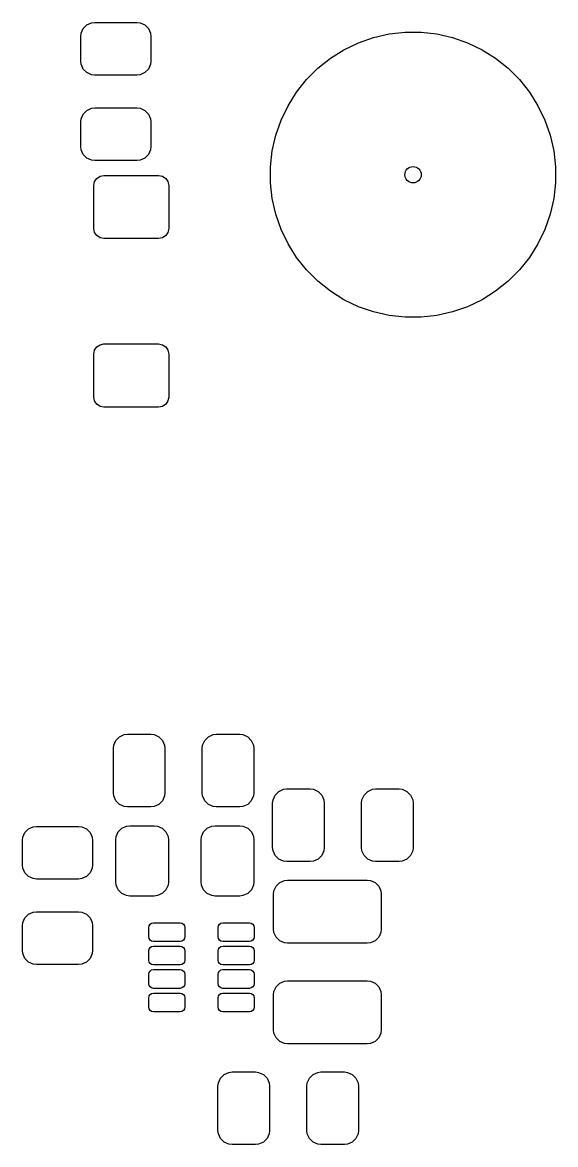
# Model space of a CAD drawing. Extents: x 0.24 to 2.94, y 0.23 to 2.13.
# Drawn here: x 2.471 to 2.92, y 1.184 to 2.128 of the extents above; entities that cross this region are included whole.
import ezdxf

# ---------------------------------------------------------------- set-up
doc = ezdxf.new("R2010")
doc.units = 0
doc.header["$MEASUREMENT"] = 0
doc.layers.add('BLACK', color=7, linetype='CONTINUOUS')

msp = doc.modelspace()

# ---------------------------------------------------------------- linework, layer by layer
at = {"layer": 'BLACK', "linetype": 'CONTINUOUS'}
for p, q in [((2.52254, 2.12293), (2.52561, 2.126)), ((2.52561, 2.126), (2.52958, 2.12776)), ((2.52958, 2.12776), (2.53228, 2.12807)), ((2.53228, 2.12807), (2.56772, 2.12807)), ((2.56772, 2.12807), (2.57042, 2.12776)), ((2.57042, 2.12776), (2.57439, 2.126)), ((2.57439, 2.126), (2.57746, 2.12293)), ((2.52047, 2.11626), (2.52079, 2.11896)), ((2.52047, 2.09559), (2.52047, 2.11626)), ((2.52079, 2.11896), (2.52254, 2.12293)), ((2.57746, 2.12293), (2.57921, 2.11896)), ((2.57921, 2.11896), (2.57953, 2.11626)), ((2.57953, 2.11626), (2.57953, 2.09559)), ((2.75405, 2.11094), (2.76676, 2.11539)), ((2.76676, 2.11539), (2.77989, 2.11838)), ((2.77989, 2.11838), (2.79327, 2.11989)), ((2.79327, 2.11989), (2.80673, 2.11989)), ((2.80673, 2.11989), (2.82011, 2.11838)), ((2.82011, 2.11838), (2.83324, 2.11539)), ((2.83324, 2.11539), (2.84595, 2.11094)), ((2.73051, 2.09793), (2.74192, 2.1051)), ((2.74192, 2.1051), (2.75405, 2.11094)), ((2.84595, 2.11094), (2.85808, 2.1051)), ((2.85808, 2.1051), (2.86949, 2.09793)), ((2.52079, 2.09289), (2.52047, 2.09559)), ((2.57953, 2.09559), (2.57921, 2.09289)), ((2.71999, 2.08954), (2.73051, 2.09793)), ((2.86949, 2.09793), (2.88001, 2.08954)), ((2.52254, 2.08892), (2.52079, 2.09289)), ((2.52561, 2.08585), (2.52254, 2.08892)), ((2.52958, 2.08409), (2.52561, 2.08585)), ((2.57439, 2.08585), (2.57042, 2.08409)), ((2.57746, 2.08892), (2.57439, 2.08585)), ((2.57921, 2.09289), (2.57746, 2.08892)), ((2.71046, 2.08001), (2.71999, 2.08954)), ((2.88001, 2.08954), (2.88954, 2.08001)), ((2.53228, 2.08378), (2.52958, 2.08409)), ((2.56772, 2.08378), (2.53228, 2.08378)), ((2.57042, 2.08409), (2.56772, 2.08378)), ((2.70207, 2.06949), (2.71046, 2.08001)), ((2.88954, 2.08001), (2.89793, 2.06949)), ((2.6949, 2.05808), (2.70207, 2.06949)), ((2.89793, 2.06949), (2.9051, 2.05808)), ((2.68906, 2.04595), (2.6949, 2.05808)), ((2.9051, 2.05808), (2.91094, 2.04595)), ((2.52079, 2.04711), (2.52254, 2.05108)), ((2.52254, 2.05108), (2.52561, 2.05415)), ((2.52561, 2.05415), (2.52958, 2.05591)), ((2.52958, 2.05591), (2.53228, 2.05622)), ((2.53228, 2.05622), (2.56772, 2.05622)), ((2.56772, 2.05622), (2.57042, 2.05591)), ((2.57042, 2.05591), (2.57439, 2.05415)), ((2.57439, 2.05415), (2.57746, 2.05108)), ((2.57746, 2.05108), (2.57921, 2.04711)), ((2.52047, 2.04441), (2.52079, 2.04711)), ((2.52047, 2.02374), (2.52047, 2.04441)), ((2.57921, 2.04711), (2.57953, 2.04441)), ((2.57953, 2.04441), (2.57953, 2.02374)), ((2.68461, 2.03324), (2.68906, 2.04595)), ((2.91094, 2.04595), (2.91539, 2.03324)), ((2.68162, 2.02011), (2.68461, 2.03324)), ((2.91539, 2.03324), (2.91838, 2.02011)), ((2.52079, 2.02104), (2.52047, 2.02374)), ((2.52254, 2.01707), (2.52079, 2.02104)), ((2.57921, 2.02104), (2.57746, 2.01707)), ((2.57953, 2.02374), (2.57921, 2.02104)), ((2.68011, 2.00673), (2.68162, 2.02011)), ((2.91838, 2.02011), (2.91989, 2.00673)), ((2.52561, 2.014), (2.52254, 2.01707)), ((2.52958, 2.01224), (2.52561, 2.014)), ((2.53228, 2.01193), (2.52958, 2.01224)), ((2.56772, 2.01193), (2.53228, 2.01193)), ((2.57042, 2.01224), (2.56772, 2.01193)), ((2.57439, 2.014), (2.57042, 2.01224)), ((2.57746, 2.01707), (2.57439, 2.014)), ((2.68011, 1.99327), (2.68011, 2.00673)), ((2.91989, 2.00673), (2.91989, 1.99327)), ((2.5315, 1.99091), (2.53215, 1.99418)), ((2.53215, 1.99418), (2.534, 1.99694)), ((2.534, 1.99694), (2.53677, 1.99879)), ((2.53677, 1.99879), (2.54003, 1.99944)), ((2.54003, 1.99944), (2.58597, 1.99944)), ((2.58597, 1.99944), (2.58923, 1.99879)), ((2.58923, 1.99879), (2.592, 1.99694)), ((2.592, 1.99694), (2.59385, 1.99418)), ((2.59385, 1.99418), (2.5945, 1.99091)), ((2.68162, 1.97989), (2.68011, 1.99327)), ((2.91989, 1.99327), (2.91838, 1.97989)), ((2.5315, 1.95482), (2.5315, 1.99091)), ((2.5945, 1.99091), (2.5945, 1.95482)), ((2.68461, 1.96676), (2.68162, 1.97989)), ((2.91838, 1.97989), (2.91539, 1.96676)), ((2.68906, 1.95405), (2.68461, 1.96676)), ((2.91539, 1.96676), (2.91094, 1.95405)), ((2.53215, 1.95156), (2.5315, 1.95482)), ((2.5945, 1.95482), (2.59385, 1.95156)), ((2.6949, 1.94192), (2.68906, 1.95405)), ((2.91094, 1.95405), (2.9051, 1.94192)), ((2.534, 1.94879), (2.53215, 1.95156)), ((2.53677, 1.94694), (2.534, 1.94879)), ((2.54003, 1.94629), (2.53677, 1.94694)), ((2.58597, 1.94629), (2.54003, 1.94629)), ((2.58923, 1.94694), (2.58597, 1.94629)), ((2.592, 1.94879), (2.58923, 1.94694)), ((2.59385, 1.95156), (2.592, 1.94879)), ((2.70207, 1.93051), (2.6949, 1.94192)), ((2.9051, 1.94192), (2.89793, 1.93051)), ((2.71046, 1.91999), (2.70207, 1.93051)), ((2.89793, 1.93051), (2.88954, 1.91999)), ((2.71999, 1.91046), (2.71046, 1.91999)), ((2.88954, 1.91999), (2.88001, 1.91046)), ((2.73051, 1.90207), (2.71999, 1.91046)), ((2.88001, 1.91046), (2.86949, 1.90207)), ((2.74192, 1.8949), (2.73051, 1.90207)), ((2.86949, 1.90207), (2.85808, 1.8949)), ((2.75405, 1.88906), (2.74192, 1.8949)), ((2.76676, 1.88461), (2.75405, 1.88906)), ((2.84595, 1.88906), (2.83324, 1.88461)), ((2.85808, 1.8949), (2.84595, 1.88906)), ((2.77989, 1.88162), (2.76676, 1.88461)), ((2.79327, 1.88011), (2.77989, 1.88162)), ((2.80673, 1.88011), (2.79327, 1.88011)), ((2.82011, 1.88162), (2.80673, 1.88011)), ((2.83324, 1.88461), (2.82011, 1.88162)), ((2.5315, 1.84918), (2.53215, 1.85244)), ((2.53215, 1.85244), (2.534, 1.85521)), ((2.534, 1.85521), (2.53677, 1.85706)), ((2.53677, 1.85706), (2.54003, 1.85771)), ((2.54003, 1.85771), (2.58597, 1.85771)), ((2.58597, 1.85771), (2.58923, 1.85706)), ((2.58923, 1.85706), (2.592, 1.85521)), ((2.592, 1.85521), (2.59385, 1.85244)), ((2.59385, 1.85244), (2.5945, 1.84918)), ((2.5315, 1.81309), (2.5315, 1.84918)), ((2.5945, 1.84918), (2.5945, 1.81309)), ((2.53215, 1.80982), (2.5315, 1.81309)), ((2.5945, 1.81309), (2.59385, 1.80982)), ((2.534, 1.80706), (2.53215, 1.80982)), ((2.53677, 1.80521), (2.534, 1.80706)), ((2.54003, 1.80456), (2.53677, 1.80521)), ((2.58597, 1.80456), (2.54003, 1.80456)), ((2.58923, 1.80521), (2.58597, 1.80456)), ((2.592, 1.80706), (2.58923, 1.80521)), ((2.59385, 1.80982), (2.592, 1.80706)), ((2.55308, 1.52744), (2.55705, 1.5292)), ((2.55705, 1.5292), (2.55976, 1.52951)), ((2.55976, 1.52951), (2.57944, 1.52951)), ((2.57944, 1.52951), (2.58215, 1.5292)), ((2.58215, 1.5292), (2.58612, 1.52744)), ((2.62788, 1.52744), (2.63185, 1.5292)), ((2.63185, 1.5292), (2.63456, 1.52951)), ((2.63456, 1.52951), (2.65424, 1.52951)), ((2.65424, 1.52951), (2.65695, 1.5292)), ((2.65695, 1.5292), (2.66092, 1.52744)), ((2.54794, 1.5177), (2.54826, 1.5204)), ((2.54826, 1.5204), (2.55001, 1.52438)), ((2.55001, 1.52438), (2.55308, 1.52744)), ((2.58612, 1.52744), (2.58919, 1.52438)), ((2.58919, 1.52438), (2.59094, 1.5204)), ((2.59094, 1.5204), (2.59125, 1.5177)), ((2.62275, 1.5177), (2.62306, 1.5204)), ((2.62306, 1.5204), (2.62481, 1.52438)), ((2.62481, 1.52438), (2.62788, 1.52744)), ((2.66092, 1.52744), (2.66399, 1.52438)), ((2.66399, 1.52438), (2.66574, 1.5204)), ((2.66574, 1.5204), (2.66606, 1.5177)), ((2.54794, 1.4803), (2.54794, 1.5177)), ((2.59125, 1.5177), (2.59125, 1.4803)), ((2.62275, 1.4803), (2.62275, 1.5177)), ((2.66606, 1.5177), (2.66606, 1.4803)), ((2.68401, 1.47838), (2.68708, 1.48144)), ((2.68708, 1.48144), (2.69105, 1.4832)), ((2.69105, 1.4832), (2.69376, 1.48351)), ((2.69376, 1.48351), (2.71344, 1.48351)), ((2.71344, 1.48351), (2.71615, 1.4832)), ((2.71615, 1.4832), (2.72012, 1.48144)), ((2.72012, 1.48144), (2.72318, 1.47838)), ((2.75881, 1.47838), (2.76188, 1.48144)), ((2.76188, 1.48144), (2.76585, 1.4832)), ((2.76585, 1.4832), (2.76856, 1.48351)), ((2.76856, 1.48351), (2.78824, 1.48351)), ((2.78824, 1.48351), (2.79095, 1.4832)), ((2.79095, 1.4832), (2.79492, 1.48144)), ((2.79492, 1.48144), (2.79799, 1.47838)), ((2.54826, 1.4776), (2.54794, 1.4803)), ((2.55001, 1.47362), (2.54826, 1.4776)), ((2.55308, 1.47056), (2.55001, 1.47362)), ((2.58919, 1.47362), (2.58612, 1.47056)), ((2.59094, 1.4776), (2.58919, 1.47362)), ((2.59125, 1.4803), (2.59094, 1.4776)), ((2.62306, 1.4776), (2.62275, 1.4803)), ((2.62481, 1.47362), (2.62306, 1.4776)), ((2.62788, 1.47056), (2.62481, 1.47362)), ((2.66399, 1.47362), (2.66092, 1.47056)), ((2.66574, 1.4776), (2.66399, 1.47362)), ((2.66606, 1.4803), (2.66574, 1.4776)), ((2.68194, 1.4717), (2.68226, 1.4744)), ((2.68226, 1.4744), (2.68401, 1.47838)), ((2.72318, 1.47838), (2.72494, 1.4744)), ((2.72494, 1.4744), (2.72525, 1.4717)), ((2.75675, 1.4717), (2.75706, 1.4744)), ((2.75706, 1.4744), (2.75881, 1.47838)), ((2.79799, 1.47838), (2.79974, 1.4744)), ((2.79974, 1.4744), (2.80006, 1.4717)), ((2.55705, 1.4688), (2.55308, 1.47056)), ((2.55976, 1.46849), (2.55705, 1.4688)), ((2.57944, 1.46849), (2.55976, 1.46849)), ((2.58215, 1.4688), (2.57944, 1.46849)), ((2.58612, 1.47056), (2.58215, 1.4688)), ((2.63185, 1.4688), (2.62788, 1.47056)), ((2.63456, 1.46849), (2.63185, 1.4688)), ((2.65424, 1.46849), (2.63456, 1.46849)), ((2.65695, 1.4688), (2.65424, 1.46849)), ((2.66092, 1.47056), (2.65695, 1.4688)), ((2.68194, 1.4343), (2.68194, 1.4717)), ((2.72525, 1.4717), (2.72525, 1.4343)), ((2.75675, 1.4343), (2.75675, 1.4717)), ((2.80006, 1.4717), (2.80006, 1.4343)), ((2.47179, 1.44296), (2.47354, 1.44693)), ((2.47354, 1.44693), (2.47661, 1.45)), ((2.47661, 1.45), (2.48058, 1.45176)), ((2.48058, 1.45176), (2.48328, 1.45207)), ((2.48328, 1.45207), (2.51872, 1.45207)), ((2.51872, 1.45207), (2.52142, 1.45176)), ((2.52142, 1.45176), (2.52539, 1.45)), ((2.52539, 1.45), (2.52846, 1.44693)), ((2.52846, 1.44693), (2.53021, 1.44296)), ((2.55024, 1.44342), (2.552, 1.44739)), ((2.552, 1.44739), (2.55507, 1.45046)), ((2.55507, 1.45046), (2.55904, 1.45221)), ((2.55904, 1.45221), (2.56174, 1.45253)), ((2.56174, 1.45253), (2.58241, 1.45253)), ((2.58241, 1.45253), (2.58511, 1.45221)), ((2.58511, 1.45221), (2.58908, 1.45046)), ((2.58908, 1.45046), (2.59215, 1.44739)), ((2.59215, 1.44739), (2.59391, 1.44342)), ((2.62209, 1.44342), (2.62385, 1.44739)), ((2.62385, 1.44739), (2.62692, 1.45046)), ((2.62692, 1.45046), (2.63089, 1.45221)), ((2.63089, 1.45221), (2.63359, 1.45253)), ((2.63359, 1.45253), (2.65426, 1.45253)), ((2.65426, 1.45253), (2.65696, 1.45221)), ((2.65696, 1.45221), (2.66093, 1.45046)), ((2.66093, 1.45046), (2.664, 1.44739)), ((2.664, 1.44739), (2.66576, 1.44342)), ((2.47147, 1.44026), (2.47179, 1.44296)), ((2.47147, 1.41959), (2.47147, 1.44026)), ((2.53021, 1.44296), (2.53053, 1.44026)), ((2.53053, 1.44026), (2.53053, 1.41959)), ((2.54993, 1.44072), (2.55024, 1.44342)), ((2.54993, 1.40528), (2.54993, 1.44072)), ((2.59391, 1.44342), (2.59422, 1.44072)), ((2.59422, 1.44072), (2.59422, 1.40528)), ((2.62178, 1.44072), (2.62209, 1.44342)), ((2.62178, 1.40528), (2.62178, 1.44072)), ((2.66576, 1.44342), (2.66607, 1.44072)), ((2.66607, 1.44072), (2.66607, 1.40528)), ((2.68226, 1.4316), (2.68194, 1.4343)), ((2.72525, 1.4343), (2.72494, 1.4316)), ((2.75706, 1.4316), (2.75675, 1.4343)), ((2.80006, 1.4343), (2.79974, 1.4316)), ((2.68401, 1.42762), (2.68226, 1.4316)), ((2.68708, 1.42456), (2.68401, 1.42762)), ((2.72318, 1.42762), (2.72012, 1.42456)), ((2.72494, 1.4316), (2.72318, 1.42762)), ((2.75881, 1.42762), (2.75706, 1.4316)), ((2.76188, 1.42456), (2.75881, 1.42762)), ((2.79799, 1.42762), (2.79492, 1.42456)), ((2.79974, 1.4316), (2.79799, 1.42762)), ((2.47179, 1.41689), (2.47147, 1.41959)), ((2.47354, 1.41292), (2.47179, 1.41689)), ((2.53021, 1.41689), (2.52846, 1.41292)), ((2.53053, 1.41959), (2.53021, 1.41689)), ((2.69105, 1.4228), (2.68708, 1.42456)), ((2.69376, 1.42249), (2.69105, 1.4228)), ((2.71344, 1.42249), (2.69376, 1.42249)), ((2.71615, 1.4228), (2.71344, 1.42249)), ((2.72012, 1.42456), (2.71615, 1.4228)), ((2.76585, 1.4228), (2.76188, 1.42456)), ((2.76856, 1.42249), (2.76585, 1.4228)), ((2.78824, 1.42249), (2.76856, 1.42249)), ((2.79095, 1.4228), (2.78824, 1.42249)), ((2.79492, 1.42456), (2.79095, 1.4228)), ((2.47661, 1.40985), (2.47354, 1.41292)), ((2.48058, 1.40809), (2.47661, 1.40985)), ((2.48328, 1.40778), (2.48058, 1.40809)), ((2.51872, 1.40778), (2.48328, 1.40778)), ((2.52142, 1.40809), (2.51872, 1.40778)), ((2.52539, 1.40985), (2.52142, 1.40809)), ((2.52846, 1.41292), (2.52539, 1.40985)), ((2.68786, 1.40483), (2.69183, 1.40658)), ((2.69183, 1.40658), (2.69454, 1.4069)), ((2.69454, 1.4069), (2.76146, 1.4069)), ((2.76146, 1.4069), (2.76417, 1.40658)), ((2.76417, 1.40658), (2.76814, 1.40483)), ((2.55024, 1.40258), (2.54993, 1.40528)), ((2.552, 1.39861), (2.55024, 1.40258)), ((2.55507, 1.39554), (2.552, 1.39861)), ((2.59215, 1.39861), (2.58908, 1.39554)), ((2.59391, 1.40258), (2.59215, 1.39861)), ((2.59422, 1.40528), (2.59391, 1.40258)), ((2.62209, 1.40258), (2.62178, 1.40528)), ((2.62385, 1.39861), (2.62209, 1.40258)), ((2.62692, 1.39554), (2.62385, 1.39861)), ((2.664, 1.39861), (2.66093, 1.39554)), ((2.66576, 1.40258), (2.664, 1.39861)), ((2.66607, 1.40528), (2.66576, 1.40258)), ((2.68272, 1.39509), (2.68304, 1.39779)), ((2.68304, 1.39779), (2.68479, 1.40176)), ((2.68479, 1.40176), (2.68786, 1.40483)), ((2.76814, 1.40483), (2.77121, 1.40176)), ((2.77121, 1.40176), (2.77296, 1.39779)), ((2.77296, 1.39779), (2.77328, 1.39509)), ((2.55904, 1.39379), (2.55507, 1.39554)), ((2.56174, 1.39347), (2.55904, 1.39379)), ((2.58241, 1.39347), (2.56174, 1.39347)), ((2.58511, 1.39379), (2.58241, 1.39347)), ((2.58908, 1.39554), (2.58511, 1.39379)), ((2.63089, 1.39379), (2.62692, 1.39554)), ((2.63359, 1.39347), (2.63089, 1.39379)), ((2.65426, 1.39347), (2.63359, 1.39347)), ((2.65696, 1.39379), (2.65426, 1.39347)), ((2.66093, 1.39554), (2.65696, 1.39379)), ((2.68272, 1.36556), (2.68272, 1.39509)), ((2.77328, 1.39509), (2.77328, 1.36556)), ((2.47354, 1.37508), (2.47661, 1.37815)), ((2.47661, 1.37815), (2.48058, 1.37991)), ((2.48058, 1.37991), (2.48328, 1.38022)), ((2.48328, 1.38022), (2.51872, 1.38022)), ((2.51872, 1.38022), (2.52142, 1.37991)), ((2.52142, 1.37991), (2.52539, 1.37815)), ((2.52539, 1.37815), (2.52846, 1.37508)), ((2.47147, 1.36841), (2.47179, 1.37111)), ((2.47147, 1.34774), (2.47147, 1.36841)), ((2.47179, 1.37111), (2.47354, 1.37508)), ((2.52846, 1.37508), (2.53021, 1.37111)), ((2.53021, 1.37111), (2.53053, 1.36841)), ((2.53053, 1.36841), (2.53053, 1.34774)), ((2.57771, 1.36702), (2.57801, 1.36853)), ((2.57801, 1.36853), (2.57886, 1.3698)), ((2.57886, 1.3698), (2.58014, 1.37066)), ((2.58014, 1.37066), (2.58165, 1.37096)), ((2.58165, 1.37096), (2.60409, 1.37096)), ((2.60409, 1.37096), (2.60559, 1.37066)), ((2.60559, 1.37066), (2.60687, 1.3698)), ((2.60687, 1.3698), (2.60772, 1.36853)), ((2.60772, 1.36853), (2.60802, 1.36702)), ((2.63598, 1.36702), (2.63628, 1.36853)), ((2.63628, 1.36853), (2.63713, 1.3698)), ((2.63713, 1.3698), (2.63841, 1.37066)), ((2.63841, 1.37066), (2.63991, 1.37096)), ((2.63991, 1.37096), (2.66235, 1.37096)), ((2.66235, 1.37096), (2.66386, 1.37066)), ((2.66386, 1.37066), (2.66514, 1.3698)), ((2.66514, 1.3698), (2.66599, 1.36853)), ((2.66599, 1.36853), (2.66629, 1.36702)), ((2.57771, 1.35915), (2.57771, 1.36702)), ((2.57801, 1.35764), (2.57771, 1.35915)), ((2.60802, 1.35915), (2.60772, 1.35764)), ((2.60802, 1.36702), (2.60802, 1.35915)), ((2.63598, 1.35915), (2.63598, 1.36702)), ((2.63628, 1.35764), (2.63598, 1.35915)), ((2.66629, 1.35915), (2.66599, 1.35764)), ((2.66629, 1.36702), (2.66629, 1.35915)), ((2.68304, 1.36285), (2.68272, 1.36556)), ((2.68479, 1.35888), (2.68304, 1.36285)), ((2.68786, 1.35581), (2.68479, 1.35888)), ((2.77121, 1.35888), (2.76814, 1.35581)), ((2.77296, 1.36285), (2.77121, 1.35888)), ((2.77328, 1.36556), (2.77296, 1.36285)), ((2.57886, 1.35636), (2.57801, 1.35764)), ((2.57801, 1.34884), (2.57886, 1.35012)), ((2.58014, 1.35551), (2.57886, 1.35636)), ((2.57886, 1.35012), (2.58014, 1.35097)), ((2.58165, 1.35521), (2.58014, 1.35551)), ((2.58014, 1.35097), (2.58165, 1.35127)), ((2.60409, 1.35521), (2.58165, 1.35521)), ((2.58165, 1.35127), (2.60409, 1.35127)), ((2.60559, 1.35551), (2.60409, 1.35521)), ((2.60409, 1.35127), (2.60559, 1.35097)), ((2.60687, 1.35636), (2.60559, 1.35551)), ((2.60559, 1.35097), (2.60687, 1.35012)), ((2.60772, 1.35764), (2.60687, 1.35636)), ((2.60687, 1.35012), (2.60772, 1.34884)), ((2.63713, 1.35636), (2.63628, 1.35764)), ((2.63628, 1.34884), (2.63713, 1.35012)), ((2.63841, 1.35551), (2.63713, 1.35636)), ((2.63713, 1.35012), (2.63841, 1.35097)), ((2.63991, 1.35521), (2.63841, 1.35551)), ((2.63841, 1.35097), (2.63991, 1.35127)), ((2.66235, 1.35521), (2.63991, 1.35521)), ((2.63991, 1.35127), (2.66235, 1.35127)), ((2.66386, 1.35551), (2.66235, 1.35521)), ((2.66235, 1.35127), (2.66386, 1.35097)), ((2.66514, 1.35636), (2.66386, 1.35551)), ((2.66386, 1.35097), (2.66514, 1.35012)), ((2.66599, 1.35764), (2.66514, 1.35636)), ((2.66514, 1.35012), (2.66599, 1.34884)), ((2.69183, 1.35406), (2.68786, 1.35581)), ((2.69454, 1.35375), (2.69183, 1.35406)), ((2.76146, 1.35375), (2.69454, 1.35375)), ((2.76417, 1.35406), (2.76146, 1.35375)), ((2.76814, 1.35581), (2.76417, 1.35406)), ((2.47179, 1.34504), (2.47147, 1.34774)), ((2.47354, 1.34107), (2.47179, 1.34504)), ((2.47661, 1.338), (2.47354, 1.34107)), ((2.52846, 1.34107), (2.52539, 1.338)), ((2.53021, 1.34504), (2.52846, 1.34107)), ((2.53053, 1.34774), (2.53021, 1.34504)), ((2.57771, 1.34733), (2.57801, 1.34884)), ((2.57771, 1.33946), (2.57771, 1.34733)), ((2.60772, 1.34884), (2.60802, 1.34733)), ((2.60802, 1.34733), (2.60802, 1.33946)), ((2.63598, 1.34733), (2.63628, 1.34884)), ((2.63598, 1.33946), (2.63598, 1.34733)), ((2.66599, 1.34884), (2.66629, 1.34733)), ((2.66629, 1.34733), (2.66629, 1.33946)), ((2.48058, 1.33624), (2.47661, 1.338)), ((2.48328, 1.33593), (2.48058, 1.33624)), ((2.51872, 1.33593), (2.48328, 1.33593)), ((2.52142, 1.33624), (2.51872, 1.33593)), ((2.52539, 1.338), (2.52142, 1.33624)), ((2.57801, 1.33795), (2.57771, 1.33946)), ((2.57886, 1.33668), (2.57801, 1.33795)), ((2.58014, 1.33582), (2.57886, 1.33668)), ((2.57886, 1.33043), (2.58014, 1.33129)), ((2.58165, 1.33552), (2.58014, 1.33582)), ((2.58014, 1.33129), (2.58165, 1.33159)), ((2.60409, 1.33552), (2.58165, 1.33552)), ((2.58165, 1.33159), (2.60409, 1.33159)), ((2.60559, 1.33582), (2.60409, 1.33552)), ((2.60409, 1.33159), (2.60559, 1.33129)), ((2.60687, 1.33668), (2.60559, 1.33582)), ((2.60559, 1.33129), (2.60687, 1.33043)), ((2.60772, 1.33795), (2.60687, 1.33668)), ((2.60802, 1.33946), (2.60772, 1.33795)), ((2.63628, 1.33795), (2.63598, 1.33946)), ((2.63713, 1.33668), (2.63628, 1.33795)), ((2.63841, 1.33582), (2.63713, 1.33668)), ((2.63713, 1.33043), (2.63841, 1.33129)), ((2.63991, 1.33552), (2.63841, 1.33582)), ((2.63841, 1.33129), (2.63991, 1.33159)), ((2.66235, 1.33552), (2.63991, 1.33552)), ((2.63991, 1.33159), (2.66235, 1.33159)), ((2.66386, 1.33582), (2.66235, 1.33552)), ((2.66235, 1.33159), (2.66386, 1.33129)), ((2.66514, 1.33668), (2.66386, 1.33582)), ((2.66386, 1.33129), (2.66514, 1.33043)), ((2.66599, 1.33795), (2.66514, 1.33668)), ((2.66629, 1.33946), (2.66599, 1.33795)), ((2.57771, 1.32765), (2.57801, 1.32916)), ((2.57771, 1.31978), (2.57771, 1.32765)), ((2.57801, 1.32916), (2.57886, 1.33043)), ((2.60687, 1.33043), (2.60772, 1.32916)), ((2.60772, 1.32916), (2.60802, 1.32765)), ((2.60802, 1.32765), (2.60802, 1.31978)), ((2.63598, 1.32765), (2.63628, 1.32916)), ((2.63598, 1.31978), (2.63598, 1.32765)), ((2.63628, 1.32916), (2.63713, 1.33043)), ((2.66514, 1.33043), (2.66599, 1.32916)), ((2.66599, 1.32916), (2.66629, 1.32765)), ((2.66629, 1.32765), (2.66629, 1.31978)), ((2.68786, 1.32018), (2.69183, 1.32194)), ((2.69183, 1.32194), (2.69454, 1.32225)), ((2.69454, 1.32225), (2.76146, 1.32225)), ((2.76146, 1.32225), (2.76417, 1.32194)), ((2.76417, 1.32194), (2.76814, 1.32018)), ((2.57801, 1.31827), (2.57771, 1.31978)), ((2.57886, 1.31699), (2.57801, 1.31827)), ((2.58014, 1.31614), (2.57886, 1.31699)), ((2.57886, 1.31075), (2.58014, 1.3116)), ((2.58165, 1.31584), (2.58014, 1.31614)), ((2.58014, 1.3116), (2.58165, 1.3119)), ((2.60409, 1.31584), (2.58165, 1.31584)), ((2.58165, 1.3119), (2.60409, 1.3119)), ((2.60559, 1.31614), (2.60409, 1.31584)), ((2.60409, 1.3119), (2.60559, 1.3116)), ((2.60687, 1.31699), (2.60559, 1.31614)), ((2.60559, 1.3116), (2.60687, 1.31075)), ((2.60772, 1.31827), (2.60687, 1.31699)), ((2.60802, 1.31978), (2.60772, 1.31827)), ((2.63628, 1.31827), (2.63598, 1.31978)), ((2.63713, 1.31699), (2.63628, 1.31827)), ((2.63841, 1.31614), (2.63713, 1.31699)), ((2.63713, 1.31075), (2.63841, 1.3116)), ((2.63991, 1.31584), (2.63841, 1.31614)), ((2.63841, 1.3116), (2.63991, 1.3119)), ((2.66235, 1.31584), (2.63991, 1.31584)), ((2.63991, 1.3119), (2.66235, 1.3119)), ((2.66386, 1.31614), (2.66235, 1.31584)), ((2.66235, 1.3119), (2.66386, 1.3116)), ((2.66514, 1.31699), (2.66386, 1.31614)), ((2.66386, 1.3116), (2.66514, 1.31075)), ((2.66599, 1.31827), (2.66514, 1.31699)), ((2.66629, 1.31978), (2.66599, 1.31827)), ((2.68272, 1.31044), (2.68304, 1.31315)), ((2.68304, 1.31315), (2.68479, 1.31712)), ((2.68479, 1.31712), (2.68786, 1.32018)), ((2.76814, 1.32018), (2.77121, 1.31712)), ((2.77121, 1.31712), (2.77296, 1.31315)), ((2.77296, 1.31315), (2.77328, 1.31044)), ((2.57771, 1.30796), (2.57801, 1.30947)), ((2.57771, 1.30009), (2.57771, 1.30796)), ((2.57801, 1.30947), (2.57886, 1.31075)), ((2.60687, 1.31075), (2.60772, 1.30947)), ((2.60772, 1.30947), (2.60802, 1.30796)), ((2.60802, 1.30796), (2.60802, 1.30009)), ((2.63598, 1.30796), (2.63628, 1.30947)), ((2.63598, 1.30009), (2.63598, 1.30796)), ((2.63628, 1.30947), (2.63713, 1.31075)), ((2.66514, 1.31075), (2.66599, 1.30947)), ((2.66599, 1.30947), (2.66629, 1.30796)), ((2.66629, 1.30796), (2.66629, 1.30009)), ((2.68272, 1.28091), (2.68272, 1.31044)), ((2.77328, 1.31044), (2.77328, 1.28091)), ((2.57801, 1.29858), (2.57771, 1.30009)), ((2.57886, 1.29731), (2.57801, 1.29858)), ((2.58014, 1.29645), (2.57886, 1.29731)), ((2.58165, 1.29615), (2.58014, 1.29645)), ((2.60409, 1.29615), (2.58165, 1.29615)), ((2.60559, 1.29645), (2.60409, 1.29615)), ((2.60687, 1.29731), (2.60559, 1.29645)), ((2.60772, 1.29858), (2.60687, 1.29731)), ((2.60802, 1.30009), (2.60772, 1.29858)), ((2.63628, 1.29858), (2.63598, 1.30009)), ((2.63713, 1.29731), (2.63628, 1.29858)), ((2.63841, 1.29645), (2.63713, 1.29731)), ((2.63991, 1.29615), (2.63841, 1.29645)), ((2.66235, 1.29615), (2.63991, 1.29615)), ((2.66386, 1.29645), (2.66235, 1.29615)), ((2.66514, 1.29731), (2.66386, 1.29645)), ((2.66599, 1.29858), (2.66514, 1.29731)), ((2.66629, 1.30009), (2.66599, 1.29858)), ((2.68304, 1.27821), (2.68272, 1.28091)), ((2.68479, 1.27424), (2.68304, 1.27821)), ((2.68786, 1.27117), (2.68479, 1.27424)), ((2.77121, 1.27424), (2.76814, 1.27117)), ((2.77296, 1.27821), (2.77121, 1.27424)), ((2.77328, 1.28091), (2.77296, 1.27821)), ((2.69183, 1.26942), (2.68786, 1.27117)), ((2.69454, 1.2691), (2.69183, 1.26942)), ((2.76146, 1.2691), (2.69454, 1.2691)), ((2.76417, 1.26942), (2.76146, 1.2691)), ((2.76814, 1.27117), (2.76417, 1.26942)), ((2.63594, 1.2337), (2.63626, 1.2364)), ((2.63626, 1.2364), (2.63801, 1.24038)), ((2.63801, 1.24038), (2.64108, 1.24344)), ((2.64108, 1.24344), (2.64505, 1.2452)), ((2.64505, 1.2452), (2.64776, 1.24551)), ((2.64776, 1.24551), (2.66744, 1.24551)), ((2.66744, 1.24551), (2.67015, 1.2452)), ((2.67015, 1.2452), (2.67412, 1.24344)), ((2.67412, 1.24344), (2.67719, 1.24038)), ((2.67719, 1.24038), (2.67894, 1.2364)), ((2.67894, 1.2364), (2.67925, 1.2337)), ((2.71075, 1.2337), (2.71106, 1.2364)), ((2.71106, 1.2364), (2.71281, 1.24038)), ((2.71281, 1.24038), (2.71588, 1.24344)), ((2.71588, 1.24344), (2.71985, 1.2452)), ((2.71985, 1.2452), (2.72256, 1.24551)), ((2.72256, 1.24551), (2.74224, 1.24551)), ((2.74224, 1.24551), (2.74495, 1.2452)), ((2.74495, 1.2452), (2.74892, 1.24344)), ((2.74892, 1.24344), (2.75199, 1.24038)), ((2.75199, 1.24038), (2.75374, 1.2364)), ((2.75374, 1.2364), (2.75406, 1.2337)), ((2.63594, 1.1963), (2.63594, 1.2337)), ((2.67925, 1.2337), (2.67925, 1.1963)), ((2.71075, 1.1963), (2.71075, 1.2337)), ((2.75406, 1.2337), (2.75406, 1.1963)), ((2.63626, 1.1936), (2.63594, 1.1963)), ((2.63801, 1.18962), (2.63626, 1.1936)), ((2.64108, 1.18656), (2.63801, 1.18962)), ((2.67719, 1.18962), (2.67412, 1.18656)), ((2.67894, 1.1936), (2.67719, 1.18962)), ((2.67925, 1.1963), (2.67894, 1.1936)), ((2.71106, 1.1936), (2.71075, 1.1963)), ((2.71281, 1.18962), (2.71106, 1.1936)), ((2.71588, 1.18656), (2.71281, 1.18962)), ((2.75199, 1.18962), (2.74892, 1.18656)), ((2.75374, 1.1936), (2.75199, 1.18962)), ((2.75406, 1.1963), (2.75374, 1.1936)), ((2.64505, 1.1848), (2.64108, 1.18656)), ((2.64776, 1.18449), (2.64505, 1.1848)), ((2.66744, 1.18449), (2.64776, 1.18449)), ((2.67015, 1.1848), (2.66744, 1.18449)), ((2.67412, 1.18656), (2.67015, 1.1848)), ((2.71985, 1.1848), (2.71588, 1.18656)), ((2.72256, 1.18449), (2.71985, 1.1848)), ((2.74224, 1.18449), (2.72256, 1.18449)), ((2.74495, 1.1848), (2.74224, 1.18449)), ((2.74892, 1.18656), (2.74495, 1.1848))]:
    msp.add_line(p, q, dxfattribs=at)
at = {"layer": 'BLACK'}
msp.add_circle((2.8, 2), 0.00689, dxfattribs=at)
at = {"layer": 'WHITE'}
msp.add_circle((2.8, 2), 0.00689, dxfattribs=at)

doc.saveas('drawing.dxf')
